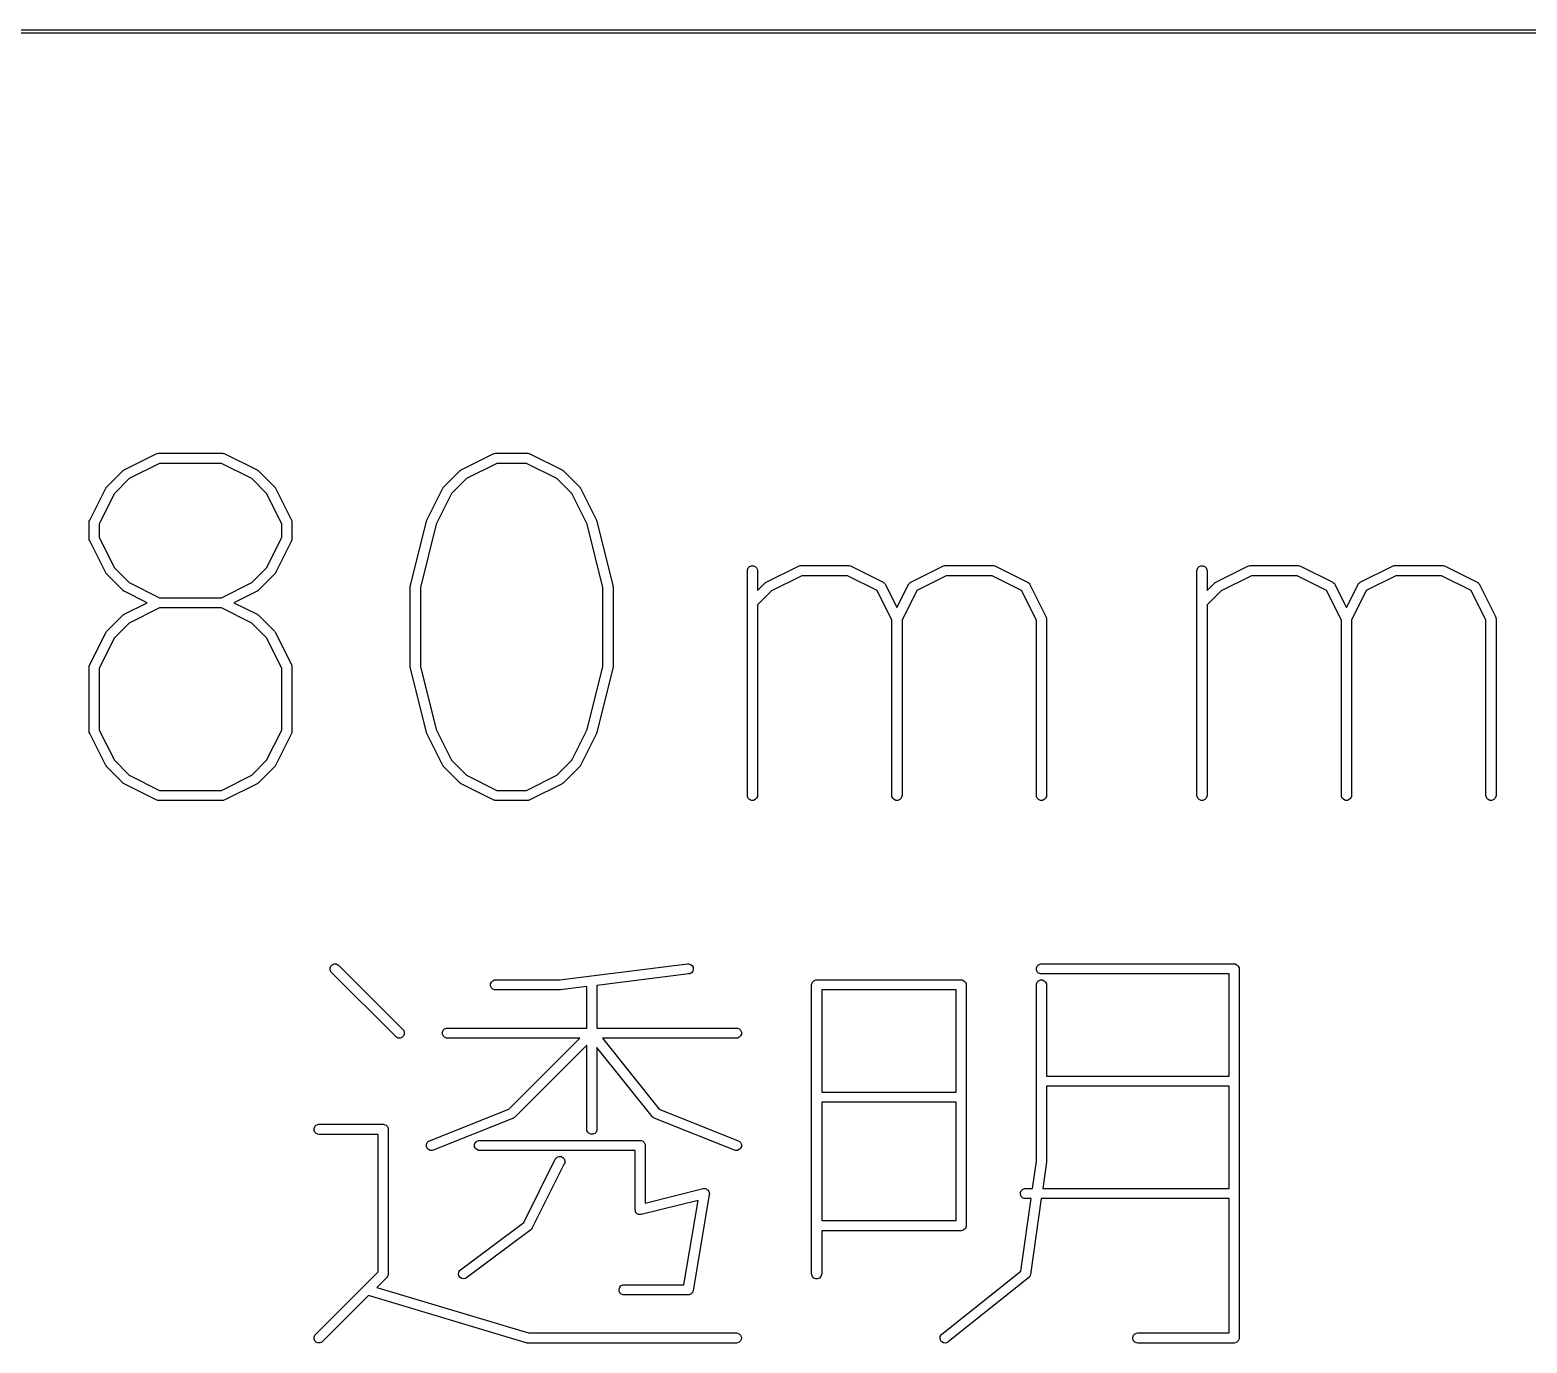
# Model space of a CAD drawing. Extents: x 20 to 200, y -74 to -20.
# Drawn here: x 66.96 to 89.16, y -74.46 to -54.97 of the extents above; entities that cross this region are included whole.
import ezdxf

# ---------------------------------------------------------------- set-up
doc = ezdxf.new("R2010")
doc.units = 0
doc.layers.add('BLACK', color=7, linetype='CONTINUOUS')

msp = doc.modelspace()

# ---------------------------------------------------------------- linework, layer by layer
at = {"layer": 'BLACK', "linetype": 'CONTINUOUS'}
for p, q in [((200, -55.025), (20, -55.025)), ((20.025, -54.975), (199.975, -54.975)), ((68.350857, -61.501588), (68.827047, -61.263493)), ((68.827047, -61.263493), (68.840779, -61.258238)), ((68.840779, -61.258238), (68.843466, -61.258047)), ((68.843466, -61.258047), (68.845956, -61.257016)), ((68.845956, -61.257016), (68.860588, -61.255575)), ((68.860588, -61.255575), (69.812969, -61.255575)), ((69.812969, -61.255575), (69.827601, -61.257016)), ((69.827601, -61.257016), (69.83009, -61.258047)), ((69.83009, -61.258047), (69.832778, -61.258238)), ((69.832778, -61.258238), (69.84651, -61.263493)), ((69.84651, -61.263493), (70.322701, -61.501588)), ((73.350857, -61.501588), (73.827048, -61.263493)), ((73.827048, -61.263493), (73.840779, -61.258238)), ((73.840779, -61.258238), (73.843468, -61.258046)), ((73.843468, -61.258046), (73.845957, -61.257016)), ((73.845957, -61.257016), (73.860589, -61.255575)), ((73.860589, -61.255575), (74.336779, -61.255575)), ((74.336779, -61.255575), (74.351411, -61.257016)), ((74.351411, -61.257016), (74.3539, -61.258047)), ((74.3539, -61.258047), (74.356588, -61.258238)), ((74.356588, -61.258238), (74.37032, -61.263493)), ((74.37032, -61.263493), (74.846511, -61.501588)), ((68.878293, -61.405575), (68.428825, -61.630309)), ((69.795264, -61.405575), (68.878293, -61.405575)), ((70.244733, -61.630309), (69.795264, -61.405575)), ((73.878294, -61.405575), (73.428824, -61.630309)), ((74.319074, -61.405575), (73.878294, -61.405575)), ((74.768543, -61.630309), (74.319074, -61.405575)), ((68.09327, -61.753732), (68.331365, -61.515637)), ((68.428825, -61.630309), (68.207941, -61.851192)), ((68.331365, -61.515637), (68.337114, -61.510918)), ((68.337114, -61.510918), (68.338414, -61.50942)), ((68.338414, -61.50942), (68.340673, -61.507998)), ((68.340673, -61.507998), (68.34273, -61.50631)), ((68.34273, -61.50631), (68.344557, -61.505552)), ((68.344557, -61.505552), (68.350857, -61.501588)), ((70.465615, -61.851191), (70.244733, -61.630309)), ((70.322701, -61.501588), (70.328998, -61.505552)), ((70.328998, -61.505552), (70.330828, -61.50631)), ((70.330828, -61.50631), (70.332887, -61.508)), ((70.332887, -61.508), (70.335143, -61.50942)), ((70.335143, -61.50942), (70.33644, -61.510916)), ((70.33644, -61.510916), (70.342193, -61.515637)), ((70.342193, -61.515637), (70.580288, -61.753732)), ((73.09327, -61.753732), (73.331365, -61.515637)), ((73.428824, -61.630309), (73.207942, -61.851191)), ((73.331365, -61.515637), (73.337114, -61.510918)), ((73.337114, -61.510918), (73.338414, -61.50942)), ((73.338414, -61.50942), (73.340673, -61.507998)), ((73.340673, -61.507998), (73.34273, -61.50631)), ((73.34273, -61.50631), (73.344557, -61.505552)), ((73.344557, -61.505552), (73.350857, -61.501588)), ((74.989425, -61.851191), (74.768543, -61.630309)), ((74.846511, -61.501588), (74.852808, -61.505552)), ((74.852808, -61.505552), (74.854638, -61.50631)), ((74.854638, -61.50631), (74.856697, -61.508)), ((74.856697, -61.508), (74.858953, -61.50942)), ((74.858953, -61.50942), (74.86025, -61.510916)), ((74.86025, -61.510916), (74.866003, -61.515637)), ((74.866003, -61.515637), (75.104098, -61.753732)), ((67.841125, -62.249415), (68.079221, -61.773224)), ((68.207941, -61.851192), (67.983207, -62.300661)), ((68.079221, -61.773224), (68.083184, -61.766927)), ((68.083184, -61.766927), (68.083943, -61.765097)), ((68.083943, -61.765097), (68.085634, -61.763035)), ((68.085634, -61.763035), (68.087054, -61.760781)), ((68.087054, -61.760781), (68.088549, -61.759484)), ((68.088549, -61.759484), (68.09327, -61.753732)), ((70.69035, -62.30066), (70.465615, -61.851191)), ((70.580288, -61.753732), (70.585006, -61.759481)), ((70.585006, -61.759481), (70.586505, -61.760781)), ((70.586505, -61.760781), (70.587926, -61.76304)), ((70.587926, -61.76304), (70.589615, -61.765097)), ((70.589615, -61.765097), (70.590372, -61.766924)), ((70.590372, -61.766924), (70.594337, -61.773224)), ((70.594337, -61.773224), (70.832432, -62.249415)), ((72.841126, -62.249415), (73.079221, -61.773224)), ((73.207942, -61.851191), (72.978972, -62.309131)), ((73.079221, -61.773224), (73.083185, -61.766926)), ((73.083185, -61.766926), (73.083943, -61.765097)), ((73.083943, -61.765097), (73.085633, -61.763037)), ((73.085633, -61.763037), (73.087053, -61.760782)), ((73.087053, -61.760782), (73.088549, -61.759484)), ((73.088549, -61.759484), (73.09327, -61.753732)), ((75.218395, -62.309131), (74.989425, -61.851191)), ((75.104098, -61.753732), (75.108816, -61.759481)), ((75.108816, -61.759481), (75.110315, -61.760781)), ((75.110315, -61.760781), (75.111736, -61.76304)), ((75.111736, -61.76304), (75.113425, -61.765097)), ((75.113425, -61.765097), (75.114182, -61.766924)), ((75.114182, -61.766924), (75.118147, -61.773224)), ((75.118147, -61.773224), (75.356242, -62.249415)), ((67.833207, -62.282956), (67.834648, -62.268324)), ((67.833207, -62.521051), (67.833207, -62.282956)), ((67.834648, -62.268324), (67.835679, -62.265834)), ((67.835679, -62.265834), (67.83587, -62.263147)), ((67.83587, -62.263147), (67.841125, -62.249415)), ((67.983207, -62.300661), (67.983207, -62.503345)), ((70.69035, -62.503346), (70.69035, -62.30066)), ((70.832432, -62.249415), (70.837687, -62.263146)), ((70.837687, -62.263146), (70.837878, -62.265835)), ((70.837878, -62.265835), (70.838909, -62.268324)), ((70.838909, -62.268324), (70.84035, -62.282956)), ((70.84035, -62.282956), (70.84035, -62.521051)), ((72.597351, -63.217147), (72.835447, -62.264766)), ((72.978972, -62.309131), (72.745112, -63.244571)), ((72.835447, -62.264766), (72.835832, -62.263686)), ((72.835832, -62.263686), (72.835871, -62.263147)), ((72.835871, -62.263147), (72.838198, -62.257065)), ((72.838198, -62.257065), (72.840394, -62.25092)), ((72.840394, -62.25092), (72.840716, -62.250484)), ((72.840716, -62.250484), (72.841126, -62.249415)), ((75.452255, -63.24457), (75.218395, -62.309131)), ((75.356242, -62.249415), (75.356651, -62.250484)), ((75.356651, -62.250484), (75.356974, -62.25092)), ((75.356974, -62.25092), (75.359166, -62.257056)), ((75.359166, -62.257056), (75.361497, -62.263146)), ((75.361497, -62.263146), (75.361535, -62.263686)), ((75.361535, -62.263686), (75.361921, -62.264766)), ((75.361921, -62.264766), (75.600016, -63.217147)), ((67.834648, -62.535683), (67.833207, -62.521051)), ((67.835679, -62.538172), (67.834648, -62.535683)), ((67.83587, -62.54086), (67.835679, -62.538172)), ((67.841125, -62.554592), (67.83587, -62.54086)), ((68.079221, -63.030782), (67.841125, -62.554592)), ((67.983207, -62.503345), (68.207941, -62.952814)), ((70.465615, -62.952814), (70.69035, -62.503346)), ((70.832432, -62.554592), (70.594337, -63.030782)), ((70.837687, -62.54086), (70.832432, -62.554592)), ((70.837877, -62.538172), (70.837687, -62.54086)), ((70.838909, -62.535683), (70.837877, -62.538172)), ((70.84035, -62.521051), (70.838909, -62.535683)), ((68.083182, -63.037074), (68.079221, -63.030782)), ((68.083942, -63.038909), (68.083182, -63.037074)), ((68.085637, -63.040974), (68.083942, -63.038909)), ((68.087054, -63.043225), (68.085637, -63.040974)), ((68.088547, -63.04452), (68.087054, -63.043225)), ((68.09327, -63.050274), (68.088547, -63.04452)), ((68.331365, -63.28837), (68.09327, -63.050274)), ((68.207941, -62.952814), (68.428825, -63.173698)), ((70.244732, -63.173698), (70.465615, -62.952814)), ((70.580288, -63.050274), (70.342193, -63.28837)), ((70.585006, -63.044524), (70.580288, -63.050274)), ((70.586505, -63.043225), (70.585006, -63.044524)), ((70.587926, -63.040966), (70.586505, -63.043225)), ((70.589616, -63.038908), (70.587926, -63.040966)), ((70.590373, -63.037078), (70.589616, -63.038908)), ((70.594337, -63.030782), (70.590373, -63.037078)), ((77.595113, -62.997241), (77.596554, -62.982609)), ((77.595113, -66.330575), (77.595113, -62.997241)), ((77.596554, -62.982609), (77.607753, -62.955573)), ((77.607753, -62.955573), (77.628445, -62.934881)), ((77.628445, -62.934881), (77.655481, -62.923682)), ((77.655481, -62.923682), (77.684745, -62.923682)), ((77.684745, -62.923682), (77.711781, -62.934881)), ((77.711781, -62.934881), (77.732473, -62.955573)), ((77.732473, -62.955573), (77.743672, -62.982609)), ((77.743672, -62.982609), (77.745113, -62.997241)), ((77.745113, -62.997241), (77.745113, -63.292366)), ((77.874667, -63.168255), (78.350857, -62.930159)), ((78.350857, -62.930159), (78.364589, -62.924904)), ((78.364589, -62.924904), (78.367276, -62.924713)), ((78.367276, -62.924713), (78.369766, -62.923682)), ((78.369766, -62.923682), (78.384398, -62.922241)), ((78.384398, -62.922241), (79.098684, -62.922241)), ((79.098684, -62.922241), (79.113316, -62.923682)), ((79.113316, -62.923682), (79.115805, -62.924713)), ((79.115805, -62.924713), (79.118493, -62.924904)), ((79.118493, -62.924904), (79.132225, -62.930159)), ((79.132225, -62.930159), (79.608416, -63.168255)), ((80.017524, -63.168255), (80.493715, -62.930159)), ((80.493715, -62.930159), (80.507447, -62.924904)), ((80.507447, -62.924904), (80.510134, -62.924713)), ((80.510134, -62.924713), (80.512624, -62.923682)), ((80.512624, -62.923682), (80.527256, -62.922241)), ((80.527256, -62.922241), (81.241541, -62.922241)), ((81.241541, -62.922241), (81.256173, -62.923682)), ((81.256173, -62.923682), (81.258662, -62.924713)), ((81.258662, -62.924713), (81.26135, -62.924904)), ((81.26135, -62.924904), (81.275082, -62.930159)), ((81.275082, -62.930159), (81.751273, -63.168255)), ((84.26178, -62.997241), (84.263221, -62.982609)), ((84.26178, -66.330575), (84.26178, -62.997241)), ((84.263221, -62.982609), (84.27442, -62.955573)), ((84.27442, -62.955573), (84.295112, -62.934881)), ((84.295112, -62.934881), (84.322148, -62.923682)), ((84.322148, -62.923682), (84.351412, -62.923682)), ((84.351412, -62.923682), (84.378448, -62.934881)), ((84.378448, -62.934881), (84.39914, -62.955573)), ((84.39914, -62.955573), (84.410339, -62.982609)), ((84.410339, -62.982609), (84.41178, -62.997241)), ((84.41178, -62.997241), (84.41178, -63.292366)), ((84.541334, -63.168255), (85.017524, -62.930159)), ((85.017524, -62.930159), (85.031256, -62.924904)), ((85.031256, -62.924904), (85.033943, -62.924713)), ((85.033943, -62.924713), (85.036433, -62.923682)), ((85.036433, -62.923682), (85.051065, -62.922241)), ((85.051065, -62.922241), (85.765351, -62.922241)), ((85.765351, -62.922241), (85.779983, -62.923682)), ((85.779983, -62.923682), (85.782472, -62.924713)), ((85.782472, -62.924713), (85.78516, -62.924904)), ((85.78516, -62.924904), (85.798892, -62.930159)), ((85.798892, -62.930159), (86.275083, -63.168255)), ((86.684191, -63.168255), (87.160382, -62.930159)), ((87.160382, -62.930159), (87.174114, -62.924904)), ((87.174114, -62.924904), (87.176801, -62.924713)), ((87.176801, -62.924713), (87.179291, -62.923682)), ((87.179291, -62.923682), (87.193923, -62.922241)), ((87.193923, -62.922241), (87.908208, -62.922241)), ((87.908208, -62.922241), (87.92284, -62.923682)), ((87.92284, -62.923682), (87.925329, -62.924713)), ((87.925329, -62.924713), (87.928017, -62.924904)), ((87.928017, -62.924904), (87.941749, -62.930159)), ((87.941749, -62.930159), (88.41794, -63.168255)), ((68.428825, -63.173698), (68.878293, -63.398432)), ((69.795264, -63.398432), (70.244732, -63.173698)), ((72.595112, -63.235337), (72.595363, -63.232783)), ((72.595112, -64.425813), (72.595112, -63.235337)), ((72.595201, -63.231691), (72.59601, -63.226217)), ((72.595363, -63.232783), (72.595201, -63.231691)), ((72.59601, -63.226217), (72.596553, -63.220705)), ((72.596553, -63.220705), (72.596975, -63.219683)), ((72.596975, -63.219683), (72.597351, -63.217147)), ((72.745112, -63.244571), (72.745112, -64.416578)), ((75.452255, -64.416579), (75.452255, -63.24457)), ((75.600016, -63.217147), (75.600391, -63.219684)), ((75.600391, -63.219684), (75.600814, -63.220705)), ((75.600814, -63.220705), (75.601355, -63.226207)), ((75.601355, -63.226207), (75.602167, -63.231692)), ((75.602167, -63.231692), (75.602003, -63.232787)), ((75.602003, -63.232787), (75.602255, -63.235337)), ((75.602255, -63.235337), (75.602255, -64.425813)), ((77.745113, -63.292366), (77.855175, -63.182304)), ((77.855175, -63.182304), (77.860927, -63.177583)), ((77.860927, -63.177583), (77.862224, -63.176088)), ((77.862224, -63.176088), (77.864478, -63.174668)), ((77.864478, -63.174668), (77.86654, -63.172977)), ((77.86654, -63.172977), (77.86837, -63.172218)), ((77.86837, -63.172218), (77.874667, -63.168255)), ((78.402103, -63.072241), (77.952635, -63.296975)), ((79.080979, -63.072241), (78.402103, -63.072241)), ((79.518973, -63.291238), (79.080979, -63.072241)), ((79.608416, -63.168255), (79.610862, -63.169795)), ((79.610862, -63.169795), (79.612017, -63.17018)), ((79.612017, -63.17018), (79.613455, -63.171427)), ((79.613455, -63.171427), (79.620859, -63.176088)), ((79.620859, -63.176088), (79.627018, -63.183189)), ((79.627018, -63.183189), (79.634125, -63.189353)), ((79.634125, -63.189353), (79.638786, -63.196758)), ((79.638786, -63.196758), (79.640032, -63.198195)), ((79.640032, -63.198195), (79.640416, -63.199348)), ((79.640416, -63.199348), (79.641957, -63.201796)), ((79.641957, -63.201796), (79.81297, -63.543822)), ((79.81297, -63.543822), (79.983983, -63.201796)), ((79.983983, -63.201796), (79.985523, -63.199349)), ((79.985523, -63.199349), (79.985908, -63.198195)), ((79.985908, -63.198195), (79.987155, -63.196756)), ((79.987155, -63.196756), (79.991816, -63.189353)), ((79.991816, -63.189353), (79.998918, -63.183192)), ((79.998918, -63.183192), (80.005081, -63.176087)), ((80.005081, -63.176087), (80.012482, -63.171427)), ((80.012482, -63.171427), (80.013923, -63.170179)), ((80.013923, -63.170179), (80.015079, -63.169793)), ((80.015079, -63.169793), (80.017524, -63.168255)), ((80.544961, -63.072241), (80.106966, -63.291238)), ((81.223836, -63.072241), (80.544961, -63.072241)), ((81.66183, -63.291238), (81.223836, -63.072241)), ((81.751273, -63.168255), (81.753719, -63.169795)), ((81.753719, -63.169795), (81.754874, -63.17018)), ((81.754874, -63.17018), (81.756312, -63.171427)), ((81.756312, -63.171427), (81.763716, -63.176088)), ((81.763716, -63.176088), (81.769875, -63.183189)), ((81.769875, -63.183189), (81.776982, -63.189353)), ((81.776982, -63.189353), (81.781643, -63.196758)), ((81.781643, -63.196758), (81.782889, -63.198195)), ((81.782889, -63.198195), (81.783273, -63.199348)), ((81.783273, -63.199348), (81.784814, -63.201796)), ((81.784814, -63.201796), (82.022909, -63.677986)), ((84.41178, -63.292366), (84.521842, -63.182304)), ((84.521842, -63.182304), (84.527594, -63.177583)), ((84.527594, -63.177583), (84.528891, -63.176088)), ((84.528891, -63.176088), (84.531145, -63.174668)), ((84.531145, -63.174668), (84.533207, -63.172977)), ((84.533207, -63.172977), (84.535037, -63.172218)), ((84.535037, -63.172218), (84.541334, -63.168255)), ((85.06877, -63.072241), (84.619302, -63.296975)), ((85.747646, -63.072241), (85.06877, -63.072241)), ((86.18564, -63.291238), (85.747646, -63.072241)), ((86.275083, -63.168255), (86.277529, -63.169795)), ((86.277529, -63.169795), (86.278684, -63.17018)), ((86.278684, -63.17018), (86.280122, -63.171427)), ((86.280122, -63.171427), (86.287526, -63.176088)), ((86.287526, -63.176088), (86.293685, -63.183189)), ((86.293685, -63.183189), (86.300792, -63.189353)), ((86.300792, -63.189353), (86.305453, -63.196758)), ((86.305453, -63.196758), (86.306699, -63.198195)), ((86.306699, -63.198195), (86.307083, -63.199348)), ((86.307083, -63.199348), (86.308624, -63.201796)), ((86.308624, -63.201796), (86.479637, -63.543822)), ((86.479637, -63.543822), (86.65065, -63.201796)), ((86.65065, -63.201796), (86.65219, -63.199349)), ((86.65219, -63.199349), (86.652575, -63.198195)), ((86.652575, -63.198195), (86.653822, -63.196756)), ((86.653822, -63.196756), (86.658483, -63.189353)), ((86.658483, -63.189353), (86.665585, -63.183192)), ((86.665585, -63.183192), (86.671748, -63.176087)), ((86.671748, -63.176087), (86.679149, -63.171427)), ((86.679149, -63.171427), (86.68059, -63.170179)), ((86.68059, -63.170179), (86.681746, -63.169793)), ((86.681746, -63.169793), (86.684191, -63.168255)), ((87.211628, -63.072241), (86.773633, -63.291238)), ((87.890503, -63.072241), (87.211628, -63.072241)), ((88.328497, -63.291238), (87.890503, -63.072241)), ((88.41794, -63.168255), (88.420386, -63.169795)), ((88.420386, -63.169795), (88.421541, -63.17018)), ((88.421541, -63.17018), (88.422979, -63.171427)), ((88.422979, -63.171427), (88.430383, -63.176088)), ((88.430383, -63.176088), (88.436542, -63.183189)), ((88.436542, -63.183189), (88.443649, -63.189353)), ((88.443649, -63.189353), (88.44831, -63.196758)), ((88.44831, -63.196758), (88.449556, -63.198195)), ((88.449556, -63.198195), (88.44994, -63.199348)), ((88.44994, -63.199348), (88.451481, -63.201796)), ((88.451481, -63.201796), (88.689576, -63.677986)), ((68.337114, -63.293088), (68.331365, -63.28837)), ((68.338414, -63.294587), (68.337114, -63.293088)), ((68.340673, -63.296008), (68.338414, -63.294587)), ((68.34273, -63.297697), (68.340673, -63.296008)), ((68.344557, -63.298454), (68.34273, -63.297697)), ((68.350857, -63.302419), (68.344557, -63.298454)), ((68.692883, -63.473432), (68.350857, -63.302419)), ((68.350857, -63.644445), (68.692883, -63.473432)), ((68.878293, -63.398432), (69.795264, -63.398432)), ((70.322701, -63.302419), (69.980674, -63.473432)), ((69.980674, -63.473432), (70.322701, -63.644445)), ((70.328998, -63.298454), (70.322701, -63.302419)), ((70.330828, -63.297697), (70.328998, -63.298454)), ((70.332887, -63.296006), (70.330828, -63.297697)), ((70.335143, -63.294587), (70.332887, -63.296006)), ((70.33644, -63.29309), (70.335143, -63.294587)), ((70.342193, -63.28837), (70.33644, -63.29309)), ((77.952635, -63.296975), (77.745113, -63.504498)), ((79.73797, -63.729232), (79.518973, -63.291238)), ((80.106966, -63.291238), (79.88797, -63.729232)), ((81.880827, -63.729232), (81.66183, -63.291238)), ((84.619302, -63.296975), (84.41178, -63.504498)), ((86.404637, -63.729232), (86.18564, -63.291238)), ((86.773633, -63.291238), (86.554637, -63.729232)), ((88.547494, -63.729232), (88.328497, -63.291238)), ((68.09327, -63.896589), (68.331365, -63.658494)), ((68.331365, -63.658494), (68.337114, -63.653775)), ((68.337114, -63.653775), (68.338414, -63.652277)), ((68.338414, -63.652277), (68.340673, -63.650855)), ((68.340673, -63.650855), (68.34273, -63.649167)), ((68.34273, -63.649167), (68.344557, -63.648409)), ((68.344557, -63.648409), (68.350857, -63.644445)), ((68.878293, -63.548432), (68.428825, -63.773166)), ((69.795264, -63.548432), (68.878293, -63.548432)), ((70.244733, -63.773166), (69.795264, -63.548432)), ((70.322701, -63.644445), (70.328998, -63.648409)), ((70.328998, -63.648409), (70.330828, -63.649167)), ((70.330828, -63.649167), (70.332887, -63.650857)), ((70.332887, -63.650857), (70.335143, -63.652277)), ((70.335143, -63.652277), (70.33644, -63.653773)), ((70.33644, -63.653773), (70.342193, -63.658494)), ((70.342193, -63.658494), (70.580288, -63.896589)), ((77.745113, -63.504498), (77.745113, -66.330575)), ((82.022909, -63.677986), (82.028164, -63.691718)), ((82.028164, -63.691718), (82.028354, -63.694405)), ((82.028354, -63.694405), (82.029386, -63.696895)), ((82.029386, -63.696895), (82.030827, -63.711527)), ((82.030827, -63.711527), (82.030827, -66.330575)), ((84.41178, -63.504498), (84.41178, -66.330575)), ((88.689576, -63.677986), (88.694831, -63.691718)), ((88.694831, -63.691718), (88.695021, -63.694405)), ((88.695021, -63.694405), (88.696053, -63.696895)), ((88.696053, -63.696895), (88.697494, -63.711527)), ((88.697494, -63.711527), (88.697494, -66.330575)), ((67.841125, -64.392272), (68.079221, -63.916081)), ((68.079221, -63.916081), (68.083184, -63.909784)), ((68.083184, -63.909784), (68.083943, -63.907954)), ((68.083943, -63.907954), (68.085634, -63.905892)), ((68.085634, -63.905892), (68.087054, -63.903638)), ((68.087054, -63.903638), (68.088549, -63.902341)), ((68.088549, -63.902341), (68.09327, -63.896589)), ((68.428825, -63.773166), (68.207941, -63.994049)), ((70.465615, -63.994048), (70.244733, -63.773166)), ((70.580288, -63.896589), (70.585006, -63.902338)), ((70.585006, -63.902338), (70.586505, -63.903638)), ((70.586505, -63.903638), (70.587926, -63.905897)), ((70.587926, -63.905897), (70.589615, -63.907954)), ((70.589615, -63.907954), (70.590372, -63.909781)), ((70.590372, -63.909781), (70.594337, -63.916081)), ((70.594337, -63.916081), (70.832432, -64.392272)), ((79.73797, -66.330575), (79.73797, -63.729232)), ((79.88797, -63.729232), (79.88797, -66.330575)), ((81.880827, -66.330575), (81.880827, -63.729232)), ((86.404637, -66.330575), (86.404637, -63.729232)), ((86.554637, -63.729232), (86.554637, -66.330575)), ((88.547494, -66.330575), (88.547494, -63.729232)), ((68.207941, -63.994049), (67.983207, -64.443518)), ((70.69035, -64.443517), (70.465615, -63.994048)), ((67.833207, -64.425813), (67.834648, -64.411181)), ((67.833207, -65.378194), (67.833207, -64.425813)), ((67.834648, -64.411181), (67.835679, -64.408691)), ((67.835679, -64.408691), (67.83587, -64.406004)), ((67.83587, -64.406004), (67.841125, -64.392272)), ((67.983207, -64.443518), (67.983207, -65.360488)), ((70.69035, -65.360489), (70.69035, -64.443517)), ((70.832432, -64.392272), (70.837687, -64.406003)), ((70.837687, -64.406003), (70.837878, -64.408692)), ((70.837878, -64.408692), (70.838909, -64.411181)), ((70.838909, -64.411181), (70.84035, -64.425813)), ((70.84035, -64.425813), (70.84035, -65.378194)), ((72.595363, -64.428366), (72.595112, -64.425813)), ((72.595201, -64.429459), (72.595363, -64.428366)), ((72.59601, -64.434932), (72.595201, -64.429459)), ((72.596553, -64.440445), (72.59601, -64.434932)), ((72.596975, -64.441466), (72.596553, -64.440445)), ((72.597351, -64.444003), (72.596975, -64.441466)), ((72.835447, -65.396384), (72.597351, -64.444003)), ((72.745112, -64.416578), (72.978972, -65.352017)), ((75.218395, -65.352018), (75.452255, -64.416579)), ((75.600016, -64.444003), (75.361921, -65.396384)), ((75.600391, -64.441465), (75.600016, -64.444003)), ((75.600814, -64.440445), (75.600391, -64.441465)), ((75.601355, -64.434942), (75.600814, -64.440445)), ((75.602167, -64.429458), (75.601355, -64.434942)), ((75.602255, -64.425813), (75.602003, -64.428362)), ((75.602003, -64.428362), (75.602167, -64.429458)), ((67.834648, -65.392826), (67.833207, -65.378194)), ((67.835679, -65.395315), (67.834648, -65.392826)), ((67.83587, -65.398003), (67.835679, -65.395315)), ((67.841125, -65.411735), (67.83587, -65.398003)), ((68.079221, -65.887925), (67.841125, -65.411735)), ((67.983207, -65.360488), (68.207941, -65.809957)), ((70.465615, -65.809957), (70.69035, -65.360489)), ((70.832432, -65.411735), (70.594337, -65.887925)), ((70.837687, -65.398003), (70.832432, -65.411735)), ((70.837877, -65.395315), (70.837687, -65.398003)), ((70.838909, -65.392826), (70.837877, -65.395315)), ((70.84035, -65.378194), (70.838909, -65.392826)), ((72.835832, -65.397463), (72.835447, -65.396384)), ((72.835871, -65.398003), (72.835832, -65.397463)), ((72.838198, -65.404084), (72.835871, -65.398003)), ((72.840394, -65.41023), (72.838198, -65.404084)), ((72.840716, -65.410665), (72.840394, -65.41023)), ((72.841126, -65.411735), (72.840716, -65.410665)), ((73.079221, -65.887925), (72.841126, -65.411735)), ((72.978972, -65.352017), (73.207942, -65.809957)), ((74.989425, -65.809957), (75.218395, -65.352018)), ((75.356242, -65.411735), (75.118147, -65.887925)), ((75.356651, -65.410665), (75.356242, -65.411735)), ((75.356974, -65.41023), (75.356651, -65.410665)), ((75.359169, -65.404084), (75.356974, -65.41023)), ((75.361497, -65.398003), (75.359169, -65.404084)), ((75.361535, -65.397463), (75.361497, -65.398003)), ((75.361921, -65.396384), (75.361535, -65.397463)), ((68.083182, -65.894217), (68.079221, -65.887925)), ((68.083942, -65.896052), (68.083182, -65.894217)), ((68.085637, -65.898117), (68.083942, -65.896052)), ((68.087054, -65.900368), (68.085637, -65.898117)), ((68.088547, -65.901663), (68.087054, -65.900368)), ((68.09327, -65.907417), (68.088547, -65.901663)), ((68.331365, -66.145513), (68.09327, -65.907417)), ((68.207941, -65.809957), (68.428825, -66.030841)), ((70.244732, -66.030841), (70.465615, -65.809957)), ((70.580288, -65.907417), (70.342193, -66.145513)), ((70.585006, -65.901667), (70.580288, -65.907417)), ((70.586505, -65.900368), (70.585006, -65.901667)), ((70.587926, -65.898109), (70.586505, -65.900368)), ((70.589616, -65.896051), (70.587926, -65.898109)), ((70.590373, -65.894221), (70.589616, -65.896051)), ((70.594337, -65.887925), (70.590373, -65.894221)), ((73.083182, -65.894217), (73.079221, -65.887925)), ((73.083942, -65.896052), (73.083182, -65.894217)), ((73.085637, -65.898117), (73.083942, -65.896052)), ((73.087054, -65.900368), (73.085637, -65.898117)), ((73.088547, -65.901663), (73.087054, -65.900368)), ((73.09327, -65.907417), (73.088547, -65.901663)), ((73.331365, -66.145513), (73.09327, -65.907417)), ((73.207942, -65.809957), (73.428825, -66.030841)), ((74.768542, -66.030841), (74.989425, -65.809957)), ((75.104098, -65.907417), (74.866003, -66.145513)), ((75.108816, -65.901667), (75.104098, -65.907417)), ((75.110315, -65.900368), (75.108816, -65.901667)), ((75.111736, -65.898109), (75.110315, -65.900368)), ((75.113426, -65.896051), (75.111736, -65.898109)), ((75.114183, -65.894221), (75.113426, -65.896051)), ((75.118147, -65.887925), (75.114183, -65.894221)), ((68.337114, -66.150231), (68.331365, -66.145513)), ((68.338414, -66.15173), (68.337114, -66.150231)), ((68.340673, -66.153151), (68.338414, -66.15173)), ((68.34273, -66.15484), (68.340673, -66.153151)), ((68.344557, -66.155597), (68.34273, -66.15484)), ((68.350857, -66.159562), (68.344557, -66.155597)), ((68.827047, -66.397657), (68.350857, -66.159562)), ((68.428825, -66.030841), (68.878293, -66.255575)), ((69.795264, -66.255575), (70.244732, -66.030841)), ((70.322701, -66.159562), (69.84651, -66.397657)), ((70.328998, -66.155597), (70.322701, -66.159562)), ((70.330828, -66.15484), (70.328998, -66.155597)), ((70.332887, -66.153149), (70.330828, -66.15484)), ((70.335143, -66.15173), (70.332887, -66.153149)), ((70.33644, -66.150233), (70.335143, -66.15173)), ((70.342193, -66.145513), (70.33644, -66.150233)), ((73.337114, -66.150231), (73.331365, -66.145513)), ((73.338414, -66.15173), (73.337114, -66.150231)), ((73.340673, -66.153151), (73.338414, -66.15173)), ((73.34273, -66.15484), (73.340673, -66.153151)), ((73.344557, -66.155597), (73.34273, -66.15484)), ((73.350857, -66.159562), (73.344557, -66.155597)), ((73.827048, -66.397657), (73.350857, -66.159562)), ((73.428825, -66.030841), (73.878294, -66.255575)), ((74.319074, -66.255575), (74.768542, -66.030841)), ((74.846511, -66.159562), (74.37032, -66.397657)), ((74.852808, -66.155597), (74.846511, -66.159562)), ((74.854638, -66.15484), (74.852808, -66.155597)), ((74.856697, -66.153149), (74.854638, -66.15484)), ((74.858953, -66.15173), (74.856697, -66.153149)), ((74.86025, -66.150233), (74.858953, -66.15173)), ((74.866003, -66.145513), (74.86025, -66.150233)), ((68.878293, -66.255575), (69.795264, -66.255575)), ((73.878294, -66.255575), (74.319074, -66.255575)), ((77.596554, -66.345207), (77.595113, -66.330575)), ((77.607753, -66.372243), (77.596554, -66.345207)), ((77.628445, -66.392935), (77.607753, -66.372243)), ((77.732473, -66.372243), (77.711781, -66.392935)), ((77.743672, -66.345207), (77.732473, -66.372243)), ((77.745113, -66.330575), (77.743672, -66.345207)), ((79.739411, -66.345207), (79.73797, -66.330575)), ((79.75061, -66.372243), (79.739411, -66.345207)), ((79.771302, -66.392935), (79.75061, -66.372243)), ((79.87533, -66.372243), (79.854638, -66.392935)), ((79.886529, -66.345207), (79.87533, -66.372243)), ((79.88797, -66.330575), (79.886529, -66.345207)), ((81.882268, -66.345207), (81.880827, -66.330575)), ((81.893467, -66.372243), (81.882268, -66.345207)), ((81.914159, -66.392935), (81.893467, -66.372243)), ((82.018187, -66.372243), (81.997495, -66.392935)), ((82.029386, -66.345207), (82.018187, -66.372243)), ((82.030827, -66.330575), (82.029386, -66.345207)), ((84.263221, -66.345207), (84.26178, -66.330575)), ((84.27442, -66.372243), (84.263221, -66.345207)), ((84.295112, -66.392935), (84.27442, -66.372243)), ((84.39914, -66.372243), (84.378448, -66.392935)), ((84.410339, -66.345207), (84.39914, -66.372243)), ((84.41178, -66.330575), (84.410339, -66.345207)), ((86.406078, -66.345207), (86.404637, -66.330575)), ((86.417277, -66.372243), (86.406078, -66.345207)), ((86.437969, -66.392935), (86.417277, -66.372243)), ((86.541997, -66.372243), (86.521305, -66.392935)), ((86.553196, -66.345207), (86.541997, -66.372243)), ((86.554637, -66.330575), (86.553196, -66.345207)), ((88.548935, -66.345207), (88.547494, -66.330575)), ((88.560134, -66.372243), (88.548935, -66.345207)), ((88.580826, -66.392935), (88.560134, -66.372243)), ((88.684854, -66.372243), (88.664162, -66.392935)), ((88.696053, -66.345207), (88.684854, -66.372243)), ((88.697494, -66.330575), (88.696053, -66.345207)), ((68.840779, -66.402912), (68.827047, -66.397657)), ((68.843466, -66.403102), (68.840779, -66.402912)), ((68.845956, -66.404134), (68.843466, -66.403102)), ((68.860588, -66.405575), (68.845956, -66.404134)), ((69.812969, -66.405575), (68.860588, -66.405575)), ((69.827601, -66.404134), (69.812969, -66.405575)), ((69.83009, -66.403102), (69.827601, -66.404134)), ((69.832778, -66.402912), (69.83009, -66.403102)), ((69.84651, -66.397657), (69.832778, -66.402912)), ((73.840779, -66.402912), (73.827048, -66.397657)), ((73.843468, -66.403103), (73.840779, -66.402912)), ((73.845957, -66.404134), (73.843468, -66.403103)), ((73.860589, -66.405575), (73.845957, -66.404134)), ((74.336779, -66.405575), (73.860589, -66.405575)), ((74.351411, -66.404134), (74.336779, -66.405575)), ((74.3539, -66.403102), (74.351411, -66.404134)), ((74.356588, -66.402912), (74.3539, -66.403102)), ((74.37032, -66.397657), (74.356588, -66.402912)), ((77.655481, -66.404134), (77.628445, -66.392935)), ((77.684745, -66.404134), (77.655481, -66.404134)), ((77.711781, -66.392935), (77.684745, -66.404134)), ((79.798338, -66.404134), (79.771302, -66.392935)), ((79.827602, -66.404134), (79.798338, -66.404134)), ((79.854638, -66.392935), (79.827602, -66.404134)), ((81.941195, -66.404134), (81.914159, -66.392935)), ((81.970459, -66.404134), (81.941195, -66.404134)), ((81.997495, -66.392935), (81.970459, -66.404134)), ((84.322148, -66.404134), (84.295112, -66.392935)), ((84.351412, -66.404134), (84.322148, -66.404134)), ((84.378448, -66.392935), (84.351412, -66.404134)), ((86.465005, -66.404134), (86.437969, -66.392935)), ((86.494269, -66.404134), (86.465005, -66.404134)), ((86.521305, -66.392935), (86.494269, -66.404134)), ((88.607862, -66.404134), (88.580826, -66.392935)), ((88.637126, -66.404134), (88.607862, -66.404134)), ((88.664162, -66.392935), (88.637126, -66.404134)), ((71.406077, -68.889473), (71.417276, -68.862436)), ((71.406077, -68.918735), (71.406077, -68.889473)), ((71.417276, -68.945772), (71.406077, -68.918735)), ((71.417276, -68.862436), (71.437968, -68.841744)), ((71.426603, -68.957137), (71.417276, -68.945772)), ((72.378984, -69.909518), (71.426603, -68.957137)), ((71.437968, -68.841744), (71.465005, -68.830545)), ((71.465005, -68.830545), (71.494267, -68.830545)), ((71.494267, -68.830545), (71.521304, -68.841744)), ((71.521304, -68.841744), (71.532669, -68.851071)), ((71.532669, -68.851071), (72.48505, -69.803452)), ((74.808299, -69.0672), (76.708428, -68.829683)), ((76.727033, -68.978525), (75.36416, -69.148884)), ((76.708428, -68.829683), (76.723126, -68.829298)), ((76.723126, -68.829298), (76.751342, -68.837057)), ((76.741374, -68.97528), (76.727033, -68.978525)), ((76.766812, -68.960814), (76.741374, -68.97528)), ((76.751342, -68.837057), (76.774441, -68.855023)), ((76.784777, -68.937715), (76.766812, -68.960814)), ((76.774441, -68.855023), (76.788907, -68.880461)), ((76.792536, -68.909499), (76.784777, -68.937715)), ((76.788907, -68.880461), (76.792536, -68.909499)), ((81.882267, -68.889472), (81.893466, -68.862436)), ((81.882267, -68.918736), (81.882267, -68.889472)), ((81.893466, -68.945772), (81.882267, -68.918736)), ((81.893466, -68.862436), (81.914158, -68.841744)), ((81.914158, -68.966464), (81.893466, -68.945772)), ((81.914158, -68.841744), (81.941194, -68.830545)), ((81.941194, -68.977663), (81.914158, -68.966464)), ((81.941194, -68.830545), (81.955826, -68.829104)), ((81.955826, -68.979104), (81.941194, -68.977663)), ((81.955826, -68.829104), (84.812969, -68.829104)), ((84.737969, -68.979104), (81.955826, -68.979104)), ((84.737969, -70.495771), (84.737969, -68.979104)), ((84.812969, -68.829104), (84.827601, -68.830545)), ((84.827601, -68.830545), (84.854637, -68.841744)), ((84.854637, -68.841744), (84.875329, -68.862436)), ((84.875329, -68.862436), (84.886528, -68.889472)), ((84.886528, -68.889472), (84.887969, -68.904104)), ((84.887969, -68.904104), (84.887969, -74.380295)), ((73.78703, -69.127568), (73.798229, -69.100532)), ((73.78703, -69.156832), (73.78703, -69.127568)), ((73.798229, -69.183868), (73.78703, -69.156832)), ((73.798229, -69.100532), (73.818921, -69.07984)), ((73.818921, -69.20456), (73.798229, -69.183868)), ((73.818921, -69.07984), (73.845957, -69.068641)), ((73.845957, -69.215759), (73.818921, -69.20456)), ((73.845957, -69.068641), (73.860589, -69.0672)), ((73.860589, -69.2172), (73.845957, -69.215759)), ((73.860589, -69.0672), (74.808299, -69.0672)), ((74.81297, -69.2172), (73.860589, -69.2172)), ((74.817608, -69.216743), (74.81297, -69.2172)), ((74.822273, -69.216621), (74.817608, -69.216743)), ((75.21416, -69.167634), (74.822273, -69.216621)), ((75.21416, -69.781485), (75.21416, -69.167634)), ((75.36416, -69.148884), (75.36416, -69.781485)), ((78.547493, -69.1422), (78.548934, -69.127568)), ((78.547493, -73.427914), (78.547493, -69.1422)), ((78.548934, -69.127568), (78.560133, -69.100532)), ((78.560133, -69.100532), (78.580825, -69.07984)), ((78.580825, -69.07984), (78.607861, -69.068641)), ((78.607861, -69.068641), (78.622493, -69.0672)), ((78.622493, -69.0672), (80.76535, -69.0672)), ((80.69035, -69.2172), (78.697493, -69.2172)), ((78.697493, -69.2172), (78.697493, -70.733866)), ((80.69035, -70.733866), (80.69035, -69.2172)), ((80.76535, -69.0672), (80.779982, -69.068641)), ((80.779982, -69.068641), (80.807018, -69.07984)), ((80.807018, -69.07984), (80.82771, -69.100532)), ((80.82771, -69.100532), (80.838909, -69.127568)), ((80.838909, -69.127568), (80.84035, -69.1422)), ((80.84035, -69.1422), (80.84035, -72.713628)), ((81.880826, -69.1422), (81.882267, -69.127568)), ((81.880826, -71.755918), (81.880826, -69.1422)), ((81.882267, -69.127568), (81.893466, -69.100532)), ((81.893466, -69.100532), (81.914158, -69.07984)), ((81.914158, -69.07984), (81.941194, -69.068641)), ((81.941194, -69.068641), (81.970458, -69.068641)), ((81.970458, -69.068641), (81.997494, -69.07984)), ((81.997494, -69.07984), (82.018186, -69.100532)), ((82.018186, -69.100532), (82.029385, -69.127568)), ((82.029385, -69.127568), (82.030826, -69.1422)), ((82.030826, -69.1422), (82.030826, -70.495771)), ((72.390349, -69.918845), (72.378984, -69.909518)), ((72.417385, -69.930044), (72.390349, -69.918845)), ((72.446648, -69.930044), (72.417385, -69.930044)), ((72.473685, -69.918845), (72.446648, -69.930044)), ((72.494377, -69.898153), (72.473685, -69.918845)), ((72.48505, -69.803452), (72.494377, -69.814817)), ((72.494377, -69.814817), (72.505576, -69.841853)), ((72.505576, -69.871116), (72.494377, -69.898153)), ((72.505576, -69.841853), (72.505576, -69.871116)), ((73.072744, -69.841853), (73.083943, -69.814817)), ((73.072744, -69.871117), (73.072744, -69.841853)), ((73.083943, -69.898153), (73.072744, -69.871117)), ((73.083943, -69.814817), (73.104635, -69.794125)), ((73.104635, -69.918845), (73.083943, -69.898153)), ((73.104635, -69.794125), (73.131671, -69.782926)), ((73.131671, -69.930044), (73.104635, -69.918845)), ((73.131671, -69.782926), (73.146303, -69.781485)), ((73.146303, -69.931485), (73.131671, -69.930044)), ((73.146303, -69.781485), (75.21416, -69.781485)), ((75.108094, -69.931485), (73.146303, -69.931485)), ((74.056536, -70.983042), (75.108094, -69.931485)), ((75.36416, -69.781485), (77.432017, -69.781485)), ((77.432017, -69.931485), (75.445207, -69.931485)), ((75.445207, -69.931485), (76.287753, -70.984668)), ((77.432017, -69.781485), (77.446649, -69.782926)), ((77.446649, -69.930044), (77.432017, -69.931485)), ((77.446649, -69.782926), (77.473685, -69.794125)), ((77.473685, -69.918845), (77.446649, -69.930044)), ((77.473685, -69.794125), (77.494377, -69.814817)), ((77.494377, -69.898153), (77.473685, -69.918845)), ((77.494377, -69.814817), (77.505576, -69.841853)), ((77.505576, -69.871117), (77.494377, -69.898153)), ((77.505576, -69.841853), (77.505576, -69.871117)), ((75.21416, -70.037551), (74.151717, -71.099994)), ((75.21416, -71.285057), (75.21416, -70.037551)), ((76.182976, -71.093813), (75.36416, -70.070293)), ((75.36416, -70.070293), (75.36416, -71.285057)), ((82.030826, -70.495771), (84.737969, -70.495771)), ((78.697493, -70.733866), (80.69035, -70.733866)), ((84.737969, -70.645771), (82.030826, -70.645771)), ((82.030826, -70.645771), (82.030826, -71.761247)), ((84.737969, -72.162438), (84.737969, -70.645771)), ((72.880354, -71.453516), (74.056536, -70.983042)), ((76.287753, -70.984668), (77.459871, -71.453516)), ((80.69035, -70.883866), (78.697493, -70.883866)), ((78.697493, -70.883866), (78.697493, -72.638628)), ((80.69035, -72.638628), (80.69035, -70.883866)), ((71.167982, -71.270425), (71.179181, -71.243389)), ((71.179181, -71.243389), (71.199873, -71.222697)), ((71.199873, -71.222697), (71.226909, -71.211498)), ((71.226909, -71.211498), (71.241541, -71.210057)), ((71.241541, -71.210057), (72.193922, -71.210057)), ((72.193922, -71.210057), (72.208554, -71.211498)), ((72.208554, -71.211498), (72.23559, -71.222697)), ((72.23559, -71.222697), (72.256282, -71.243389)), ((72.256282, -71.243389), (72.267481, -71.270425)), ((74.126538, -71.116597), (72.936062, -71.592788)), ((74.139589, -71.109825), (74.126538, -71.116597)), ((74.139923, -71.109498), (74.139589, -71.109825)), ((74.140352, -71.109321), (74.139923, -71.109498)), ((74.151717, -71.099994), (74.140352, -71.109321)), ((76.193241, -71.104338), (76.182976, -71.093813)), ((76.197308, -71.106578), (76.193241, -71.104338)), ((76.200636, -71.109825), (76.197308, -71.106578)), ((76.213687, -71.116597), (76.200636, -71.109825)), ((77.404163, -71.592788), (76.213687, -71.116597)), ((71.167982, -71.299689), (71.167982, -71.270425)), ((71.179181, -71.326725), (71.167982, -71.299689)), ((71.199873, -71.347417), (71.179181, -71.326725)), ((71.226909, -71.358616), (71.199873, -71.347417)), ((71.241541, -71.360057), (71.226909, -71.358616)), ((72.118922, -71.360057), (71.241541, -71.360057)), ((72.118922, -73.396848), (72.118922, -71.360057)), ((72.267481, -71.270425), (72.268922, -71.285057)), ((72.268922, -71.285057), (72.268922, -73.427914)), ((72.834833, -71.507624), (72.84636, -71.480727)), ((72.84636, -71.480727), (72.867303, -71.460288)), ((72.867303, -71.460288), (72.880354, -71.453516)), ((73.548934, -71.50852), (73.560133, -71.481484)), ((73.560133, -71.481484), (73.580825, -71.460792)), ((73.580825, -71.460792), (73.607861, -71.449593)), ((73.607861, -71.449593), (73.622493, -71.448152)), ((73.622493, -71.448152), (76.003446, -71.448152)), ((75.215601, -71.299689), (75.21416, -71.285057)), ((75.2268, -71.326725), (75.215601, -71.299689)), ((75.247492, -71.347417), (75.2268, -71.326725)), ((75.274528, -71.358616), (75.247492, -71.347417)), ((75.303792, -71.358616), (75.274528, -71.358616)), ((75.330828, -71.347417), (75.303792, -71.358616)), ((75.35152, -71.326725), (75.330828, -71.347417)), ((75.362719, -71.299689), (75.35152, -71.326725)), ((75.36416, -71.285057), (75.362719, -71.299689)), ((76.003446, -71.448152), (76.018078, -71.449593)), ((76.018078, -71.449593), (76.045114, -71.460792)), ((76.045114, -71.460792), (76.065806, -71.481484)), ((76.065806, -71.481484), (76.077005, -71.50852)), ((77.459871, -71.453516), (77.472922, -71.460288)), ((77.472922, -71.460288), (77.493865, -71.480727)), ((77.493865, -71.480727), (77.505392, -71.507624)), ((72.834476, -71.536886), (72.834833, -71.507624)), ((72.845344, -71.564057), (72.834476, -71.536886)), ((72.865783, -71.585), (72.845344, -71.564057)), ((72.89268, -71.596527), (72.865783, -71.585)), ((72.921942, -71.596884), (72.89268, -71.596527)), ((72.936062, -71.592788), (72.921942, -71.596884)), ((73.548934, -71.537784), (73.548934, -71.50852)), ((73.560133, -71.56482), (73.548934, -71.537784)), ((73.580825, -71.585512), (73.560133, -71.56482)), ((73.607861, -71.596711), (73.580825, -71.585512)), ((73.622493, -71.598152), (73.607861, -71.596711)), ((75.928446, -71.598152), (73.622493, -71.598152)), ((74.753721, -71.715263), (74.775828, -71.696089)), ((74.775828, -71.696089), (74.803589, -71.686836)), ((74.803589, -71.686836), (74.83278, -71.68891)), ((74.83278, -71.68891), (74.858954, -71.701997)), ((74.858954, -71.701997), (74.878127, -71.724105)), ((75.928446, -72.475533), (75.928446, -71.598152)), ((76.077005, -71.50852), (76.078446, -71.523152)), ((76.078446, -71.523152), (76.078446, -72.379474)), ((77.418283, -71.596884), (77.404163, -71.592788)), ((77.447545, -71.596527), (77.418283, -71.596884)), ((77.474442, -71.585), (77.447545, -71.596527)), ((77.494881, -71.564057), (77.474442, -71.585)), ((77.505749, -71.536886), (77.494881, -71.564057)), ((77.505392, -71.507624), (77.505749, -71.536886)), ((74.277615, -72.66425), (74.745888, -71.727706)), ((74.880052, -71.794788), (74.403861, -72.747169)), ((74.745888, -71.727706), (74.753721, -71.715263)), ((74.878127, -71.724105), (74.887381, -71.751866)), ((74.885307, -71.781056), (74.880052, -71.794788)), ((74.887381, -71.751866), (74.885307, -71.781056)), ((81.822752, -72.162438), (81.880826, -71.755918)), ((82.030072, -71.771853), (81.974274, -72.162438)), ((82.030304, -71.766542), (82.030072, -71.771853)), ((82.030826, -71.761247), (82.030304, -71.766542)), ((76.863041, -72.337942), (76.021636, -72.548294)), ((76.078446, -72.379474), (76.937637, -72.164677)), ((76.654196, -73.591009), (76.863041, -72.337942)), ((77.029806, -72.249768), (76.791711, -73.678339)), ((76.937637, -72.164677), (76.952182, -72.162526)), ((76.952182, -72.162526), (76.952842, -72.162624)), ((76.952842, -72.162624), (76.953487, -72.162475)), ((76.953487, -72.162475), (76.967238, -72.164766)), ((76.967238, -72.164766), (76.981127, -72.166834)), ((76.981127, -72.166834), (76.981698, -72.167176)), ((76.981698, -72.167176), (76.982353, -72.167286)), ((76.982353, -72.167286), (76.994207, -72.174682)), ((76.994207, -72.174682), (77.006219, -72.18189)), ((77.006219, -72.18189), (77.006615, -72.182424)), ((77.006615, -72.182424), (77.00718, -72.182777)), ((77.00718, -72.182777), (77.015312, -72.194162)), ((77.015312, -72.194162), (77.023641, -72.205402)), ((77.023641, -72.205402), (77.023802, -72.206047)), ((77.023802, -72.206047), (77.024189, -72.206589)), ((77.024189, -72.206589), (77.027342, -72.220205)), ((77.027342, -72.220205), (77.030739, -72.233792)), ((77.030791, -72.235099), (77.029806, -72.249768)), ((77.030739, -72.233792), (77.03064, -72.23445)), ((77.03064, -72.23445), (77.030791, -72.235099)), ((81.644172, -72.222806), (81.655371, -72.19577)), ((81.644172, -72.25207), (81.644172, -72.222806)), ((81.655371, -72.279106), (81.644172, -72.25207)), ((81.647685, -73.387903), (81.801323, -72.312438)), ((81.655371, -72.19577), (81.676063, -72.175078)), ((81.676063, -72.299798), (81.655371, -72.279106)), ((81.676063, -72.175078), (81.703099, -72.163879)), ((81.703099, -72.310997), (81.676063, -72.299798)), ((81.703099, -72.163879), (81.717731, -72.162438)), ((81.717731, -72.312438), (81.703099, -72.310997)), ((81.717731, -72.162438), (81.822752, -72.162438)), ((81.801323, -72.312438), (81.717731, -72.312438)), ((81.952846, -72.312438), (81.791977, -73.438521)), ((84.737969, -72.312438), (81.952846, -72.312438)), ((81.974274, -72.162438), (84.737969, -72.162438)), ((84.737969, -74.305295), (84.737969, -72.312438)), ((75.928697, -72.478086), (75.928446, -72.475533)), ((75.928535, -72.479179), (75.928697, -72.478086)), ((75.92898, -72.480961), (75.928535, -72.479179)), ((75.929887, -72.490165), (75.92898, -72.480961)), ((75.933403, -72.498654), (75.929887, -72.490165)), ((75.935632, -72.507569), (75.933403, -72.498654)), ((75.938952, -72.512049), (75.935632, -72.507569)), ((75.941086, -72.517201), (75.938952, -72.512049)), ((75.947584, -72.523699), (75.941086, -72.517201)), ((75.953054, -72.531081), (75.947584, -72.523699)), ((75.957834, -72.533949), (75.953054, -72.531081)), ((75.961778, -72.537893), (75.957834, -72.533949)), ((75.970269, -72.54141), (75.961778, -72.537893)), ((75.978147, -72.546137), (75.970269, -72.54141)), ((75.98366, -72.546957), (75.978147, -72.546137)), ((75.988814, -72.549092), (75.98366, -72.546957)), ((75.998006, -72.549092), (75.988814, -72.549092)), ((76.007092, -72.550444), (75.998006, -72.549092)), ((76.016238, -72.549092), (76.007092, -72.550444)), ((76.018078, -72.549092), (76.016238, -72.549092)), ((76.019099, -72.548669), (76.018078, -72.549092)), ((76.021636, -72.548294), (76.019099, -72.548669)), ((73.339398, -73.367914), (74.277615, -72.66425)), ((74.381779, -72.773628), (73.429398, -73.487914)), ((74.39262, -72.763696), (74.381779, -72.773628)), ((74.393992, -72.761378), (74.39262, -72.763696)), ((74.396029, -72.759612), (74.393992, -72.761378)), ((74.403861, -72.747169), (74.396029, -72.759612)), ((78.697493, -72.638628), (80.69035, -72.638628)), ((80.76535, -72.788628), (78.697493, -72.788628)), ((78.697493, -72.788628), (78.697493, -73.427914)), ((80.779982, -72.787187), (80.76535, -72.788628)), ((80.807018, -72.775988), (80.779982, -72.787187)), ((80.82771, -72.755296), (80.807018, -72.775988)), ((80.838909, -72.72826), (80.82771, -72.755296)), ((80.84035, -72.713628), (80.838909, -72.728259)), ((80.838909, -72.728259), (80.838909, -72.72826)), ((71.188508, -74.327262), (72.118922, -73.396848)), ((72.246955, -73.480947), (72.097648, -73.630253)), ((72.256282, -73.469582), (72.246955, -73.480947)), ((72.267481, -73.442546), (72.256282, -73.469582)), ((72.268922, -73.427914), (72.267481, -73.442545)), ((72.267481, -73.442545), (72.267481, -73.442546)), ((73.309509, -73.431996), (73.313648, -73.403027)), ((73.316772, -73.460344), (73.309509, -73.431996)), ((73.313648, -73.403027), (73.328557, -73.377846)), ((73.33433, -73.483755), (73.316772, -73.460344)), ((73.328557, -73.377846), (73.339398, -73.367914)), ((73.359511, -73.498664), (73.33433, -73.483755)), ((73.429398, -73.487914), (73.416828, -73.49554)), ((78.548934, -73.442546), (78.547493, -73.427914)), ((78.560133, -73.469582), (78.548934, -73.442546)), ((78.580825, -73.490274), (78.560133, -73.469582)), ((78.684853, -73.469582), (78.664161, -73.490274)), ((78.696052, -73.442546), (78.684853, -73.469582)), ((78.697493, -73.427914), (78.696052, -73.442546)), ((80.480403, -74.32173), (81.647685, -73.387903)), ((81.764583, -73.486479), (80.574107, -74.43886)), ((81.772373, -73.47888), (81.764583, -73.486479)), ((81.773572, -73.477982), (81.772373, -73.47888)), ((81.77395, -73.477343), (81.773572, -73.477982)), ((81.775108, -73.476214), (81.77395, -73.477343)), ((81.781607, -73.46441), (81.775108, -73.476214)), ((81.788481, -73.452802), (81.781607, -73.46441)), ((81.788866, -73.451229), (81.788481, -73.452802)), ((81.789224, -73.450579), (81.788866, -73.451229)), ((81.789389, -73.449091), (81.789224, -73.450579)), ((81.791977, -73.438521), (81.789389, -73.449091)), ((72.097648, -73.630253), (74.347787, -74.305295)), ((73.38848, -73.502803), (73.359511, -73.498664)), ((73.416828, -73.49554), (73.38848, -73.502803)), ((75.691792, -73.651377), (75.702991, -73.624341)), ((75.691792, -73.680641), (75.691792, -73.651377)), ((75.702991, -73.707677), (75.691792, -73.680641)), ((75.702991, -73.624341), (75.723683, -73.603649)), ((75.723683, -73.728369), (75.702991, -73.707677)), ((75.723683, -73.603649), (75.750719, -73.59245)), ((75.750719, -73.59245), (75.765351, -73.591009)), ((75.765351, -73.591009), (76.654196, -73.591009)), ((76.780091, -73.707677), (76.775687, -73.71208)), ((76.78336, -73.699784), (76.780091, -73.707677)), ((76.787884, -73.692535), (76.78336, -73.699784)), ((76.790718, -73.68202), (76.787884, -73.692535)), ((76.79129, -73.680641), (76.790718, -73.68202)), ((76.791711, -73.678339), (76.79129, -73.6799)), ((76.79129, -73.6799), (76.79129, -73.680641)), ((78.607861, -73.501473), (78.580825, -73.490274)), ((78.637125, -73.501473), (78.607861, -73.501473)), ((78.664161, -73.490274), (78.637125, -73.501473)), ((71.977183, -73.750718), (71.294574, -74.433328)), ((74.315228, -74.452132), (71.977183, -73.750718)), ((75.750719, -73.739568), (75.723683, -73.728369)), ((75.765351, -73.741009), (75.750719, -73.739568)), ((76.717731, -73.741009), (75.765351, -73.741009)), ((76.719337, -73.74085), (76.717731, -73.741009)), ((76.720071, -73.740973), (76.719337, -73.74085)), ((76.721532, -73.740634), (76.720071, -73.740973)), ((76.732363, -73.739568), (76.721532, -73.740634)), ((76.740255, -73.736298), (76.732363, -73.739568)), ((76.74858, -73.734371), (76.740255, -73.736298)), ((76.753646, -73.730751), (76.74858, -73.734371)), ((76.759399, -73.728369), (76.753646, -73.730751)), ((76.76544, -73.722327), (76.759399, -73.728369)), ((76.772392, -73.717362), (76.76544, -73.722327)), ((76.775687, -73.71208), (76.772392, -73.717362)), ((71.167982, -74.365664), (71.179181, -74.338627)), ((71.167982, -74.394926), (71.167982, -74.365664)), ((71.179181, -74.338627), (71.188508, -74.327262)), ((74.347787, -74.305295), (77.432017, -74.305295)), ((77.432017, -74.305295), (77.446649, -74.306736)), ((77.446649, -74.306736), (77.473685, -74.317935)), ((77.473685, -74.317935), (77.494377, -74.338627)), ((77.494377, -74.338627), (77.505576, -74.365663)), ((77.505576, -74.365663), (77.505576, -74.394927)), ((80.45253, -74.386714), (80.455762, -74.35763)), ((80.455762, -74.35763), (80.469877, -74.331996)), ((80.469877, -74.331996), (80.480403, -74.32173)), ((83.310839, -74.365663), (83.322038, -74.338627)), ((83.310839, -74.394927), (83.310839, -74.365663)), ((83.322038, -74.338627), (83.34273, -74.317935)), ((83.34273, -74.317935), (83.369766, -74.306736)), ((83.369766, -74.306736), (83.384398, -74.305295)), ((83.384398, -74.305295), (84.737969, -74.305295)), ((71.179181, -74.421963), (71.167982, -74.394926)), ((71.199873, -74.442655), (71.179181, -74.421963)), ((71.22691, -74.453854), (71.199873, -74.442655)), ((71.256172, -74.453854), (71.22691, -74.453854)), ((71.283209, -74.442655), (71.256172, -74.453854)), ((71.294574, -74.433328), (71.283209, -74.442655)), ((74.320463, -74.453156), (74.315228, -74.452132)), ((74.322147, -74.453854), (74.320463, -74.453156)), ((74.325929, -74.454226), (74.322147, -74.453854)), ((74.329657, -74.454956), (74.325929, -74.454226)), ((74.331468, -74.454771), (74.329657, -74.454956)), ((74.336779, -74.455295), (74.331468, -74.454771)), ((77.432017, -74.455295), (74.336779, -74.455295)), ((77.446649, -74.453854), (77.432017, -74.455295)), ((77.473685, -74.442655), (77.446649, -74.453854)), ((77.494377, -74.421963), (77.473685, -74.442655)), ((77.505576, -74.394927), (77.494377, -74.421963)), ((80.460675, -74.414821), (80.45253, -74.386714)), ((80.478956, -74.437673), (80.460675, -74.414821)), ((80.50459, -74.451788), (80.478956, -74.437673)), ((80.533674, -74.45502), (80.50459, -74.451788)), ((80.561781, -74.446875), (80.533674, -74.45502)), ((80.574107, -74.43886), (80.561781, -74.446875)), ((83.322038, -74.421963), (83.310839, -74.394927)), ((83.34273, -74.442655), (83.322038, -74.421963)), ((83.369766, -74.453854), (83.34273, -74.442655)), ((83.384398, -74.455295), (83.369766, -74.453854)), ((84.812969, -74.455295), (83.384398, -74.455295)), ((84.827601, -74.453854), (84.812969, -74.455295)), ((84.854637, -74.442655), (84.827601, -74.453854)), ((84.875329, -74.421963), (84.854637, -74.442655)), ((84.886528, -74.394927), (84.875329, -74.421963)), ((84.887969, -74.380295), (84.886528, -74.394926)), ((84.886528, -74.394926), (84.886528, -74.394927))]:
    msp.add_line(p, q, dxfattribs=at)

doc.saveas('drawing.dxf')
